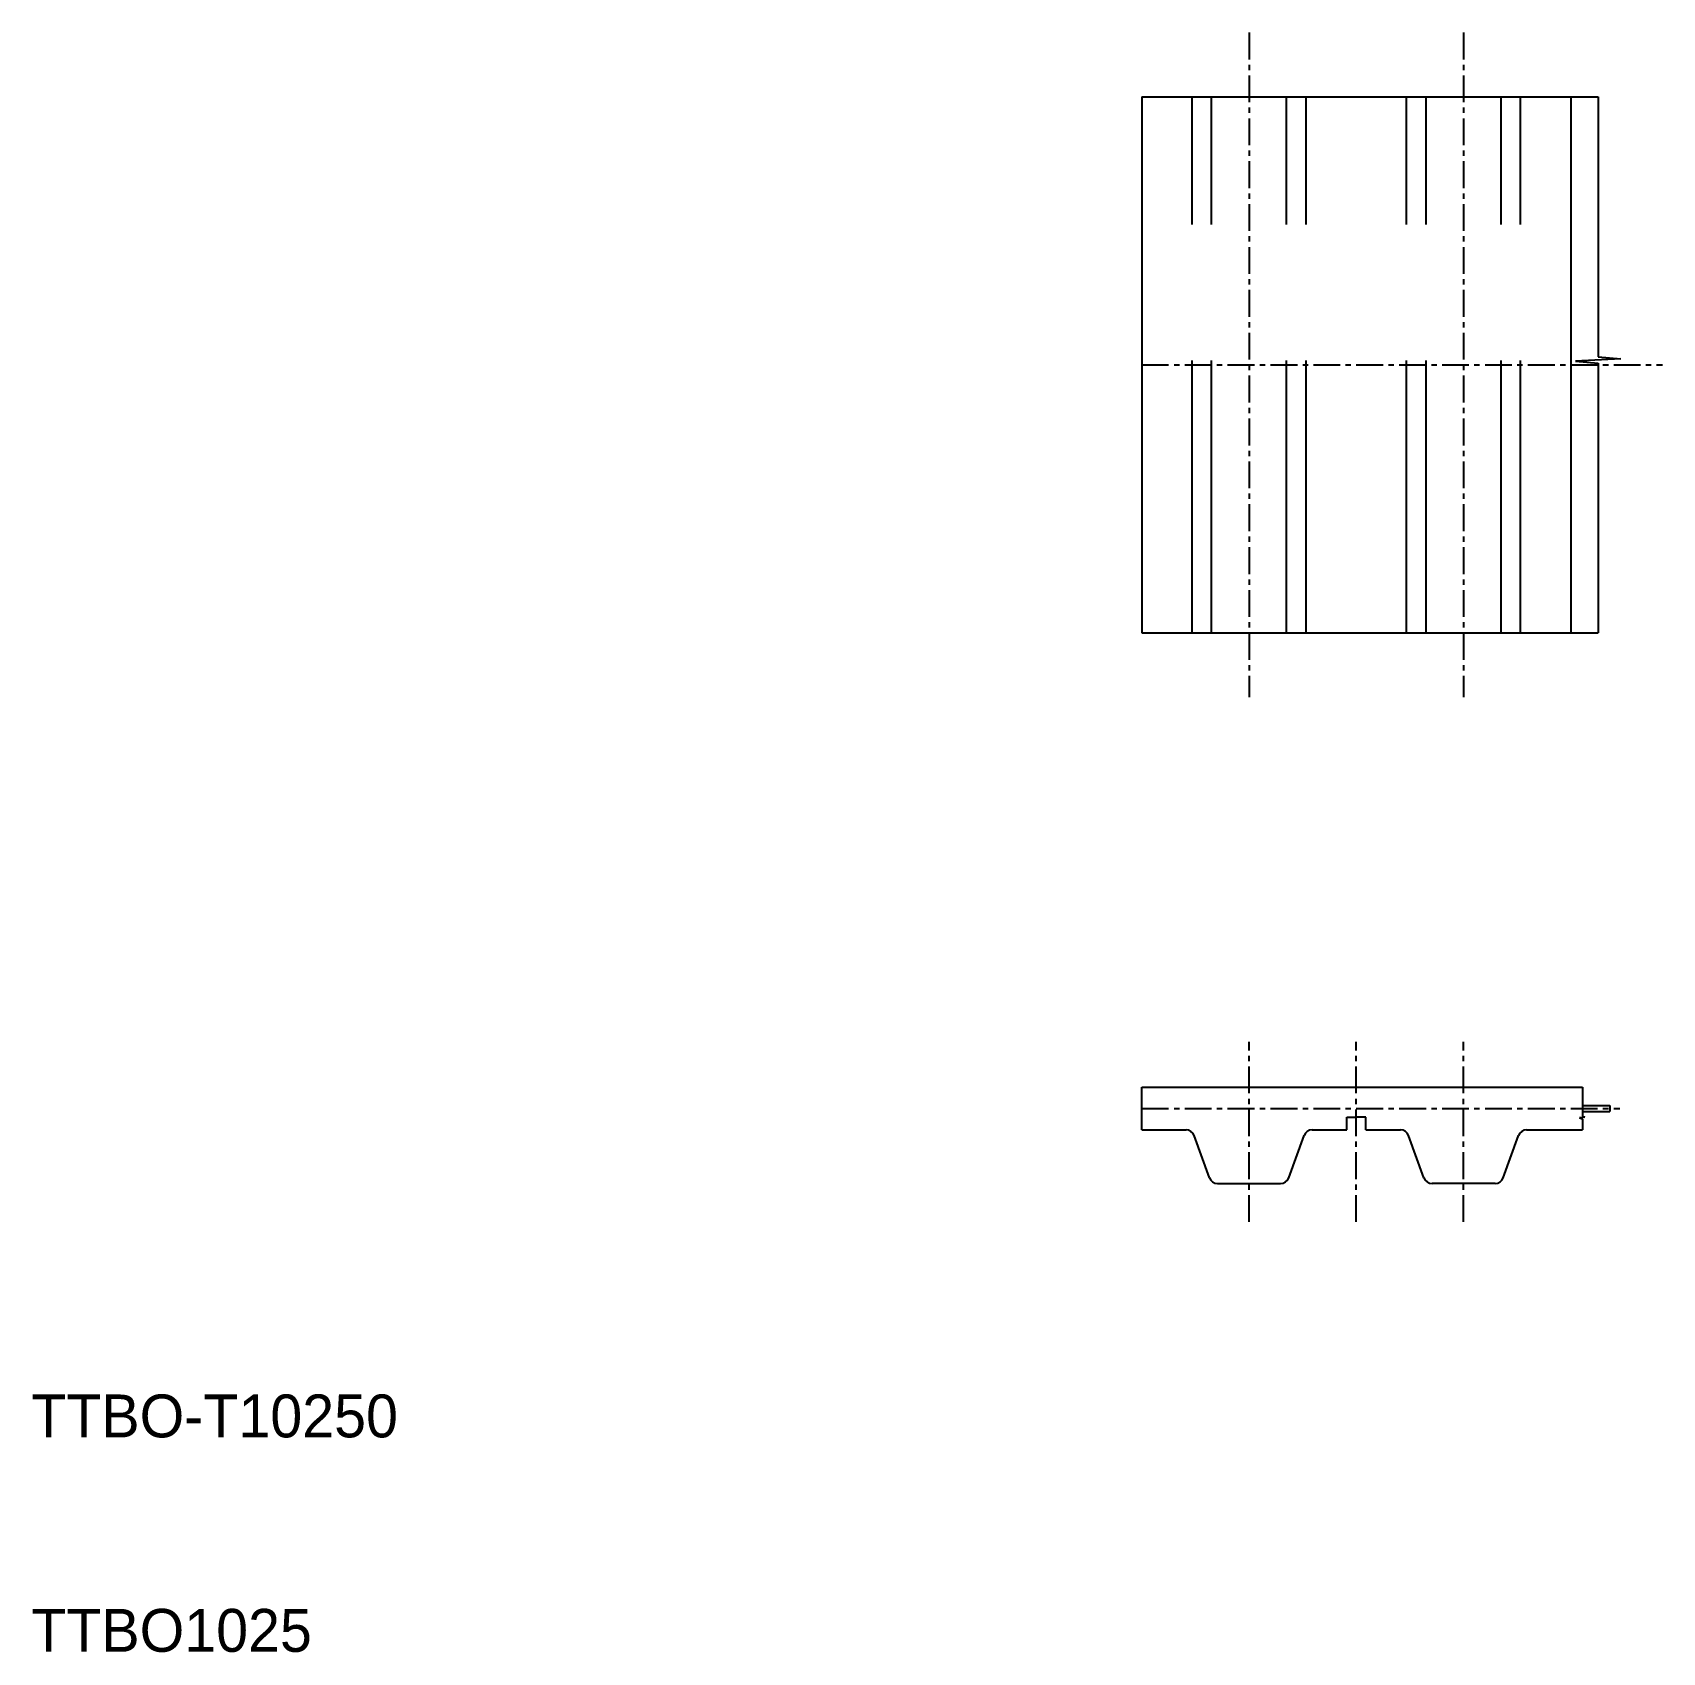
# Model space of a CAD drawing. Extents: x 103.4 to 179.4, y 76.4 to 151.9.
import ezdxf

# ---------------------------------------------------------------- set-up
doc = ezdxf.new("R2010")
doc.units = 0
doc.linetypes.add('CENTER', pattern=[2, 1.25, -0.25, 0.25, -0.25])
doc.linetypes.add('DASHED', pattern=[19.05, 12.7, -6.35])
doc.layers.get('0').update_dxf_attribs({"linetype": 'CONTINUOUS'})
doc.layers.add('CENTER', color=1, linetype='CENTER')

msp = doc.modelspace()

# ---------------------------------------------------------------- linework, layer by layer
for p, q in [((155.146, 148.948), (155.146, 123.948)), ((155.146, 148.948), (168.384, 148.948)), ((168.384, 148.948), (171.558, 148.948)), ((171.558, 148.948), (175.146, 148.948)), ((175.146, 148.948), (175.146, 123.948)), ((175.146, 148.948), (176.416, 148.948)), ((155.146, 123.948), (175.146, 123.948)), ((175.146, 123.948), (176.416, 123.948)), ((155.146, 102.774), (175.692, 102.774)), ((155.146, 100.774), (155.146, 102.774)), ((175.692, 101.909), (176.962, 101.909)), ((176.962, 101.909), (176.962, 101.639)), ((164.707, 101.361), (165.146, 101.361)), ((164.707, 100.774), (164.707, 101.361)), ((165.586, 101.361), (165.146, 101.361)), ((165.586, 100.774), (165.586, 101.361)), ((175.692, 101.639), (176.962, 101.639)), ((155.146, 100.774), (157.206, 100.774)), ((158.301, 98.537), (157.582, 100.511)), ((161.992, 98.537), (162.71, 100.511)), ((163.086, 100.774), (164.707, 100.774)), ((165.586, 100.774), (167.206, 100.774)), ((168.301, 98.537), (167.582, 100.511)), ((171.992, 98.537), (172.71, 100.511)), ((173.086, 100.774), (175.692, 100.774)), ((158.676, 98.274), (161.616, 98.274)), ((171.616, 98.274), (168.676, 98.274))]:
    msp.add_line(p, q)
at = {"color": 3, "linetype": 'DASHED'}
for p, q in [((157.486, 123.948), (157.486, 148.948)), ((158.396, 123.948), (158.396, 148.948)), ((161.896, 123.948), (161.896, 148.948)), ((162.806, 123.948), (162.806, 148.948)), ((167.486, 123.948), (167.486, 148.948)), ((168.396, 123.948), (168.396, 148.948)), ((171.896, 123.948), (171.896, 148.948)), ((172.806, 123.948), (172.806, 148.948))]:
    msp.add_line(p, q, dxfattribs=at)
at = {"color": 3}
for p, q in [((176.416, 148.948), (176.416, 136.828)), ((176.416, 136.828), (177.475, 136.728)), ((177.475, 136.728), (175.358, 136.628)), ((175.358, 136.628), (176.416, 136.528)), ((176.416, 136.528), (176.416, 123.948)), ((175.692, 102.774), (175.692, 101.416)), ((175.8, 101.369), (175.55, 101.343)), ((175.55, 101.343), (175.692, 101.283)), ((175.692, 101.416), (175.8, 101.369)), ((175.692, 101.283), (175.692, 100.774))]:
    msp.add_line(p, q, dxfattribs=at)
for centre, start, end in [((157.206, 100.374), 20, 90), ((163.086, 100.374), 90, 160), ((167.206, 100.374), 20, 90), ((173.086, 100.374), 90, 160), ((158.676, 98.674), 200, 270), ((161.616, 98.674), 270, 340), ((168.676, 98.674), 200, 270), ((171.616, 98.674), 270, 340)]:
    msp.add_arc(centre, 0.4, start, end)
at = {"layer": 'CENTER', "color": 1, "linetype": 'CENTER'}
for p, q in [((160.146, 151.948), (160.146, 120.948)), ((170.146, 151.948), (170.146, 120.948)), ((155.146, 136.448), (179.416, 136.448)), ((160.146, 96.48), (160.146, 104.874)), ((165.146, 96.48), (165.146, 104.874)), ((170.146, 96.48), (170.146, 104.874)), ((155.146, 101.774), (177.435, 101.774))]:
    msp.add_line(p, q, dxfattribs=at)

# ---------------------------------------------------------------- texts
for s, p in [('TTBO-T10250', (103.371, 86.434)), ('TTBO1025', (103.371, 76.434))]:
    msp.add_text(s, height=2).set_placement(p)

doc.saveas('drawing.dxf')
